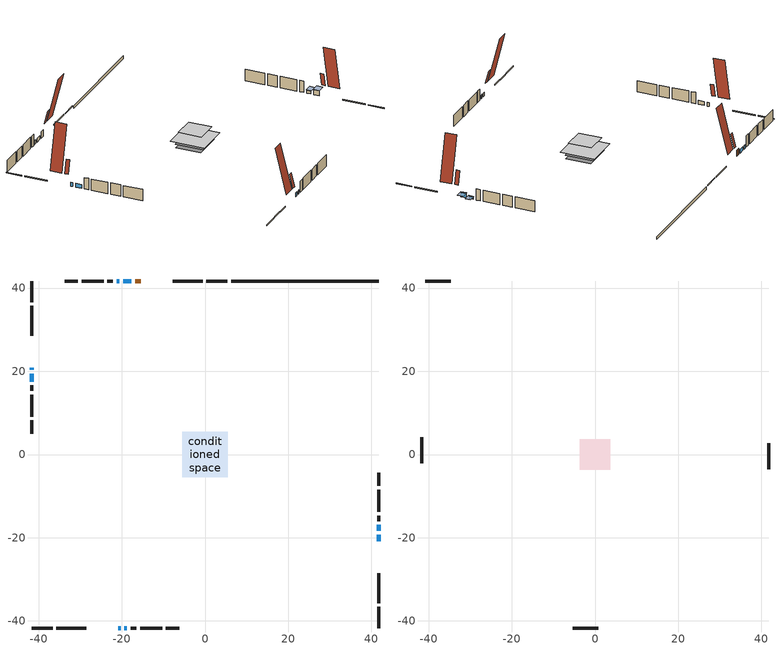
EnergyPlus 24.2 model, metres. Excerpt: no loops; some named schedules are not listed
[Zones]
conditioned space
 floor adiabatic (Floor2 construction): -4.4,-4.4 -4.4,4.4 4.4,4.4 4.4,-4.4 z0.91
 floor adiabatic (AdiabaticFloorConstruction): -5.51,-5.51 -5.51,5.51 5.51,5.51 5.51,-5.51 z2.13
 floor foundation (Slab1 construction): -4.88,-3.96 -4.88,3.96 4.88,3.96 4.88,-3.96 z0
 wall outside (RimJoist1 construction): 5.4,41.69 0.35,41.69 / -41.69,-41.69 -36.63,-41.69 / -41.69,41.69 -41.69,36.63 / 41.69,-41.69 41.69,-36.63 z0.91:1.21
 wall outside (RimJoist2 construction): -0.58,41.69 -7.81,41.69 / -35.71,-41.69 -28.48,-41.69 / -41.69,35.71 -41.69,28.48 / 41.69,-35.71 41.69,-28.48 z0.91:1.21
 wall outside (AdiabaticWallConstruction 1): -15.39,41.69 -16.77,41.69 z0.91:2.94
 wall outside (AdiabaticWallConstruction): -41.69,20.9 -41.69,20.37 / -20.9,-41.69 -20.28,-41.69 / -17.7,41.69 -19.62,41.69 / -19.36,-41.69 -18.75,-41.69 / -41.69,19.45 -41.69,17.52 / -20.55,41.69 -21.18,41.69 z0.91:2.13; 41.69,-20.9 41.69,-19.24 z0.91:2.43; 41.69,-18.32 41.69,-16.92 z0.91:1.75
 wall outside (Wall1 construction): -22.11,41.69 -23.43,41.69 / -17.82,-41.69 -16.5,-41.69 / -41.69,16.6 -41.69,15.27 / 41.69,-15.99 41.69,-14.67 z0.91:4.57
 wall outside (Wall2 construction): -24.36,41.69 -29.61,41.69 / -15.57,-41.69 -10.32,-41.69 / -41.69,14.35 -41.69,9.1 / 41.69,-13.74 41.69,-8.49 z0.91:4.57
 wall outside (Wall3 construction): -30.54,41.69 -33.69,41.69 / -9.39,-41.69 -6.24,-41.69 / -41.69,8.17 -41.69,5.02 / 41.69,-7.56 41.69,-4.41 z0.91:4.57
 wall foundation (FoundationWall1 construction): 41.69,41.69 6.33,41.69 z0:0.91
 window (WindowConstruction 7): -41.69,20.89 -41.69,20.37 z0.91:2.13
 window (WindowConstruction 6): -20.89,-41.69 -20.29,-41.69 z0.91:2.13
 window (WindowConstruction): 41.69,-20.89 41.69,-19.24 z0.91:2.43
 window (WindowConstruction 1): 41.69,-18.31 41.69,-16.92 z0.91:1.75
 window (WindowConstruction 2): -17.7,41.69 -19.62,41.69 z0.91:2.13
 window (WindowConstruction 3): -19.36,-41.69 -18.75,-41.69 z0.91:2.13
 window (WindowConstruction 4): -41.69,19.44 -41.69,17.52 z0.91:2.13
 window (WindowConstruction 5): -20.55,41.69 -21.18,41.69 z0.91:2.13
 door (Door): -15.39,41.69 -16.77,41.69 z0.91:2.94
 ceiling adiabatic (AdiabaticFloorConstruction): 5.51,-5.51 5.51,5.51 -5.51,5.51 -5.51,-5.51 z2.13
 roof outside (Roof2 construction): -14.46,41.69,4.57 -14.46,40.62,8.83 -13.36,40.62,8.83 -13.36,41.69,4.57; -21.82,-41.69,4.57 -21.82,-40.62,8.83 -22.92,-40.62,8.83 -22.92,-41.69,4.57; -41.69,21.82,4.57 -40.62,21.82,8.83 -40.62,22.92,8.83 -41.69,22.92,4.57; 41.69,-21.82,4.57 40.62,-21.82,8.83 40.62,-22.92,8.83 41.69,-22.92,4.57
attic - vented
 floor to conditioned space (Floor1 construction Reversed): -3.64,-3.64 -3.64,3.64 3.64,3.64 3.64,-3.64 z4.57
 wall outside (Wall4 construction): -34.62,41.69 -40.76,41.69 / -5.31,-41.69 0.83,-41.69 / -41.69,4.09 -41.69,-2.05 / 41.69,-3.48 41.69,2.66 z0.91:4.57
 roof outside (Roof1 construction): -12.44,41.69,4.57 -12.44,38.1,18.93 -8.73,38.1,18.93 -8.73,41.69,4.57; -23.85,-41.69,4.57 -23.85,-38.1,18.93 -27.55,-38.1,18.93 -27.55,-41.69,4.57; -41.69,23.85,4.57 -38.1,23.85,18.93 -38.1,27.55,18.93 -41.69,27.55,4.57; 41.69,-23.85,4.57 38.1,-23.85,18.93 38.1,-27.55,18.93 41.69,-27.55,4.57
shading: 41.69,-19.09 41.69,-21.04 44.13,-21.04 44.13,-19.09 z2.58; 41.69,-16.77 41.69,-18.46 44.13,-18.46 44.13,-16.77 z1.9
[Building]
Building 1: Terrain=Suburbs
[Site:Location]
Windsor AP_ON: Latitude {deg}=42.28; Longitude {deg}=-82.96; Time Zone {hr}=-5; Elevation {m}=190; Keep Site Location Information=Yes
[Site:GroundTemperature:Shallow]
6.34957, 4.46684, 4.31606, 5.20952, 8.79623, 12.3662, 15.4612, 17.4219, 17.5884, 15.9938, 12.9777, 9.51722
[Site:WaterMainsTemperature]
Calculation Method=Schedule; Temperature Schedule=mains temperature schedule
[Material] Roughness=Rough; Thermal Absorptance=0.9
Name | Thickness {m} | Conductivity {W/m-K} | Density {kg/m3} | Specific Heat {J/kg-K} | Solar Absorptance | Visible Absorptance
asphalt or fiberglass shingles | 0.00635 | 0.162714 | 1121.4 | 1465.45 | 0.4 | 0.4
ceiling loosefill ins | 0.0846667 | 0.0480833 | 16.02 | 1046.75 | 0.7 | 0.7
ceiling stud and cavity | 0.1397 | 0.0991714 | 65.682 | 1177.47 | 0.7 | 0.7
concrete 4.0 in. | 0.1016 | 1.803125 | 2242.8 | 837.4 | 0.7 | 0.7
concrete 8.0 in. | 0.2032 | 1.803125 | 2242.8 | 837.4 | 0.7 | 0.7
door material | 0.04445 | 0.053851 | 512.64 | 1214.23 | 0.7 | 0.7
exterior vertical ins | 0.00202101 | 0.029427 | 32.04 | 1214.23 | 0.7 | 0.7
floor covering | 0.0127 | 9.015625 | 54.468 | 1339.84 | 0.6 | 0.6
floor covering 1 | 0.0127 | 0.0433444 | 54.468 | 1339.84 | 0.6 | 0.6
floor rigid ins; wall rigid ins | 0.512978 | 0.029427 | 32.04 | 1214.23 | 0.7 | 0.7
floor stud and cavity | 0.0889 | 0.340671 | 50.32683 | 1063.81 | 0.7 | 0.7
floor stud and cavity 1 | 0.1397 | 1.75129 | 37.0049 | 1207.88 | 0.7 | 0.7
furniture material conditioned space 1 | 0.1524 | 0.115458 | 640.8 | 1214.23 | 0.6 | 0.6
gypsum board | 0.0127 | 0.160291 | 801 | 837.4 | 0.6 | 0.6
gypsum board 1 | 0.00254 | 0.160291 | 801 | 837.4 | 0.6 | 0.6
gypsum board 2 | 0.0127 | 0.160291 | 801 | 837.4 | 0.7 | 0.7
osb sheathing 0.75 in. | 0.01905 | 0.115458 | 512.64 | 1214.23 | 0.7 | 0.7
rim joist stud and cavity | 0.0508 | 0.177588 | 50.32683 | 1063.81 | 0.6 | 0.6
rim joist stud and cavity 1 | 0.0508 | 0.118991 | 50.32683 | 1063.81 | 0.6 | 0.6
roof stud and cavity | 0.2032 | 0.116682 | 78.34581 | 1123.46 | 0.7 | 0.7
wall stud and cavity | 0.0889 | 0.293163 | 50.32683 | 1063.81 | 0.7 | 0.7
wall stud and cavity 1 | 0.0889 | 0.202585 | 50.32683 | 1063.81 | 0.7 | 0.7
wall stud and cavity 2 | 0.0889 | 0.200972 | 50.32683 | 1063.81 | 0.7 | 0.7
wall stud and cavity 3 | 0.0889 | 6.1454 | 50.32683 | 1063.81 | 0.6 | 0.6
wall stud and cavity 4 | 0.0889 | 0.380278 | 52.3479 | 1209.89 | 0.7 | 0.7
wall stud and cavity 5 | 0.0889 | 0.391764 | 83.0341 | 1211.67 | 0.7 | 0.7
wood siding | 0.00254 | 0.102417 | 544.68 | 1172.36 | 0.25 | 0.25
wood siding 1; wood siding 2; wood siding 3 | 0.0254 | 0.102417 | 544.68 | 1172.36 | 0.7 | 0.7
[WindowMaterial:SimpleGlazingSystem]
Name | U-Factor {W/m2-K} | Solar Heat Gain Coefficient
WindowMaterial | 2.84808 | 0.57
WindowMaterial 1 | 2.90203 | 0.51
WindowMaterial 2 | 2.94177 | 0.46
WindowMaterial 3 | 2.94291 | 0.47
WindowMaterial 4 | 2.39839 | 0.57
[Construction]
AdiabaticFloorConstruction: floor stud and cavity 1, floor rigid ins, osb sheathing 0.75 in., floor covering 1
AdiabaticWallConstruction: wood siding 2, wall rigid ins, wall stud and cavity 4, gypsum board
AdiabaticWallConstruction 1: wood siding 3, wall rigid ins, wall stud and cavity 4, gypsum board
Door: door material
Floor1 construction Reversed: gypsum board, ceiling stud and cavity, ceiling loosefill ins
Floor2 construction: floor stud and cavity, floor covering
FoundationWall1 construction: concrete 8.0 in., gypsum board 2
furniture construction conditioned space 1: furniture material conditioned space 1
PartitionWallConstruction: gypsum board, wall stud and cavity 5, gypsum board
RimJoist1 construction: wood siding 1, rim joist stud and cavity
RimJoist2 construction: wood siding 1, rim joist stud and cavity 1
Roof1 construction: asphalt or fiberglass shingles
Roof2 construction: asphalt or fiberglass shingles, osb sheathing 0.75 in., roof stud and cavity, gypsum board
Slab1 construction: concrete 4.0 in.
Wall1 construction: wood siding, wall stud and cavity, gypsum board 1
Wall2 construction: wood siding, wall stud and cavity 1, gypsum board 1
Wall3 construction: wood siding, wall stud and cavity 2, gypsum board 1
Wall4 construction: wood siding, wall stud and cavity 3
WindowConstruction: WindowMaterial
WindowConstruction 1; WindowConstruction 2; WindowConstruction 4: WindowMaterial 1
WindowConstruction 3; WindowConstruction 6: WindowMaterial 2
WindowConstruction 5: WindowMaterial 3
WindowConstruction 7: WindowMaterial 4
[Zone] Multiplier=1; Part of Total Floor Area=Yes
Name | Volume {m3}
attic - vented | 62.6349
conditioned space | 364.1
[Space]
Name | Zone | Volume {m3}
attic - vented 1 | attic - vented | 62.6349
conditioned space 1 | conditioned space | 364.1
[ZoneInfiltration:EffectiveLeakageArea]
infil attic - vented 1: Zone or Space=attic - vented 1; Schedule=Always On Discrete; Effective Air Leakage Area {cm2}=2361.78; Stack Coefficient=0.00125292; Wind Coefficient=2.39156e-05
[ZoneMixing]
whole house fan mix: Zone or Space=attic - vented; Schedule=Always On Continuous; Design Flow Rate Calculation Method=Flow/Zone; Design Flow Rate {m3/s}=0; Source Zone or Space=conditioned space
[SurfaceProperty:ExposedFoundationPerimeter]
Slab1: Exposed Perimeter Calculation Method=TotalExposedPerimeter; Total Exposed Perimeter {m}=35.358
[InternalMass] Zone or ZoneList=conditioned space; Space or SpaceList=conditioned space 1
Name | Construction | Surface Area {m2}
furniture mass conditioned space 1 | furniture construction conditioned space 1 | 110.4
partition wall mass | PartitionWallConstruction | 198.7
[Lights]
interior lighting: Zone or ZoneList or Space or SpaceList=conditioned space 1; Schedule=interior lighting schedule; Design Level Calculation Method=LightingLevel; Lighting Level {W}=343.2; Return Air Fraction=0; Fraction Radiant=0.6; Fraction Visible=0.2; Fraction Replaceable=1
[People]
occupants: Zone or ZoneList or Space or SpaceList=conditioned space 1; Number of People Schedule=occupants schedule; Number of People Calculation Method=People; Number of People=3; Fraction Radiant=0.314171; Sensible Heat Fraction=0.56303; Activity Level Schedule=occupants activity schedule; Carbon Dioxide Generation Rate {m3/s-W}=0; Enable ASHRAE 55 Comfort Warnings=No; Mean Radiant Temperature Calculation Type=EnclosureAveraged
[ElectricEquipment] Zone or ZoneList or Space or SpaceList=conditioned space 1; Design Level Calculation Method=EquipmentLevel
Name | Schedule | Design Level {W} | Fraction Latent | Fraction Radiant | Fraction Lost
clothes dryer | clothes dryer schedule | 140.772 | 0.015 | 0.081 | 0.85
clothes washer | clothes washer schedule | 32.1985 | 0.03 | 0.162 | 0.7
cooking range | cooking range schedule | 215.147 | 0.08 | 0.432 | 0.2
dishwasher | dishwasher schedule | 66.8632 | 0.3 | 0.18 | 0.4
fridge | fridge schedule | 72.9452 | 0 | 0.6 | 0
mech vent bath fan 0 | mech vent bath fan 0 schedule | 50.2 | 0 | 0 | 1
mech vent bath fan 1 | mech vent bath fan 1 schedule | 50.2 | 0 | 0 | 1
mech vent house fan | mech vent house fan schedule | 0 | 0 | 0 | 1
mech vent house fan cfis | mech vent house fan cfis schedule | 0 | 0 | 0 | 0
mech vent range fan 0 | mech vent range fan 0 schedule | 57 | 0 | 0 | 1
misc plug loads | misc plug loads schedule | 494.7 | 0.045 | 0.513 | 0.1
whole house fan | Always On Discrete | 0 | 0 | 0 | 1
[OtherEquipment] Zone or ZoneList or Space or SpaceList=conditioned space 1; Design Level Calculation Method=EquipmentLevel
Name | Fuel Type | Schedule | Design Level {W} | Fraction Latent | Fraction Radiant | Fraction Lost
clothes dryer 1 | Electricity | clothes dryer schedule | 0 | 0.015 | 0.081 | 0.85
cooking range 1 | Electricity | cooking range schedule | 0 | 0.08 | 0.432 | 0.2
general water use latent | None | general water use schedule | 62.594 | 1 | 0 | 0
general water use sensible | None | general water use schedule | -61.6891 | 0 | 0.6 | 0
mech vent house fan latent load | None | Always On Discrete | 0 | 1 | 0 | 0
mech vent house fan sensible load | None | Always On Discrete | 0 | 0 | 0 | 0
water heater energy adjustment1 | NaturalGas | Always On Discrete | 0.01 | 0 | 0 | 1
[ZoneInfiltration:DesignFlowRate] Zone or ZoneList or Space or SpaceList=conditioned space 1; Schedule=Always On Discrete; Design Flow Rate Calculation Method=Flow/Zone; Design Flow Rate {m3/s}=0
infil flow; natural vent flow; whole house fan flow
[AvailabilityManager:Scheduled]
central ac and furnace airloop Availability Manager: Schedule=Always On Discrete
[Foundation:Kiva]
Foundation Kiva 1: Initial Indoor Air Temperature {C}=18; Wall Height Above Grade {m}=0.910011; Wall Depth Below Slab {m}=0.2032; Custom Block Material Name 1=exterior vertical ins; Custom Block Depth 1 {m}=0.910011; Custom Block X Position 1 {m}=0.2159; Custom Block Z Position 1 {m}=0
[Foundation:Kiva:Settings]
Soil Conductivity {W/m-K}=0.849921; Soil Density {kg/m3}=1842.3; Soil Specific Heat {J/kg-K}=418.7; Ground Solar Absorptivity=0.9; Ground Thermal Absorptivity=0.9; Ground Surface Roughness {m}=0.03; Far-Field Width {m}=40; Deep-Ground Boundary Condition=ZeroFlux; Deep-Ground Depth {m}=40; Minimum Cell Dimension {m}=0.2; Maximum Cell Growth Coefficient=3; Simulation Timestep=Timestep
[Exterior:Lights]
exterior lighting: Schedule=exterior lighting schedule; Design Level {W}=75.6
[EnergyManagementSystem:GlobalVariable]
central_ac_and_furnace_airloop_Fan_RTF
infil_program_Qfan
infil_program_Qinf
natural_vent_program_Qnv
natural_vent_program_Qwhf
[EnergyManagementSystem:Sensor]
Name | Output:Variable or Output:Meter Index Key | Output:Variable or Output:Meter
airflow_gain | infil flow | Infiltration Sensible Heat Gain Energy
airflow_gain_1 | natural vent flow | Infiltration Sensible Heat Gain Energy
airflow_gain_2 | whole house fan flow | Infiltration Sensible Heat Gain Energy
airflow_loss | infil flow | Infiltration Sensible Heat Loss Energy
airflow_loss_1 | natural vent flow | Infiltration Sensible Heat Loss Energy
airflow_loss_2 | whole house fan flow | Infiltration Sensible Heat Loss Energy
clg_load_cond |  | Cooling:EnergyTransfer:Zone:CONDITIONED SPACE
clg_sp_s; clg_sp_s_1 | cooling setpoint | Schedule Value
clothes_dryer_exhaust_0_sch_s | clothes dryer exhaust 0 schedule | Schedule Value
cool_season | cooling season schedule | Schedule Value
htg_load_cond |  | Heating:EnergyTransfer:Zone:CONDITIONED SPACE
htg_sp_s; htg_sp_s_1 | heating setpoint | Schedule Value
ig_ee_conv | clothes dryer | Electric Equipment Convective Heating Energy
ig_ee_conv_2 | cooking range | Electric Equipment Convective Heating Energy
ig_ee_conv_4 | fridge | Electric Equipment Convective Heating Energy
ig_ee_conv_5 | misc plug loads | Electric Equipment Convective Heating Energy
ig_ee_conv_6 | whole house fan | Electric Equipment Convective Heating Energy
ig_ee_rad | clothes dryer | Electric Equipment Radiant Heating Energy
ig_ee_rad_2 | cooking range | Electric Equipment Radiant Heating Energy
ig_ee_rad_4 | fridge | Electric Equipment Radiant Heating Energy
ig_ee_rad_5 | misc plug loads | Electric Equipment Radiant Heating Energy
ig_ee_rad_6 | whole house fan | Electric Equipment Radiant Heating Energy
ig_lgt_conv | interior lighting | Lights Convective Heating Energy
ig_lgt_rad | interior lighting | Lights Radiant Heating Energy
ig_lgt_vis | interior lighting | Lights Visible Radiation Heating Energy
ig_oe_conv | clothes dryer 1 | Other Equipment Convective Heating Energy
ig_oe_conv_1 | cooking range 1 | Other Equipment Convective Heating Energy
ig_oe_conv_2 | general water use latent | Other Equipment Convective Heating Energy
ig_oe_conv_3 | general water use sensible | Other Equipment Convective Heating Energy
ig_oe_conv_4 | water heater energy adjustment1 | Other Equipment Convective Heating Energy
ig_oe_rad | clothes dryer 1 | Other Equipment Radiant Heating Energy
ig_oe_rad_1 | cooking range 1 | Other Equipment Radiant Heating Energy
ig_oe_rad_2 | general water use latent | Other Equipment Radiant Heating Energy
ig_oe_rad_3 | general water use sensible | Other Equipment Radiant Heating Energy
ig_oe_rad_4 | water heater energy adjustment1 | Other Equipment Radiant Heating Energy
ig_ppl_conv | occupants | People Convective Heating Energy
ig_ppl_rad | occupants | People Radiant Heating Energy
im_conv | furniture mass conditioned space 1 | Surface Inside Face Convection Heat Gain Energy
im_conv_1 | partition wall mass | Surface Inside Face Convection Heat Gain Energy
im_ig | furniture mass conditioned space 1 | Surface Inside Face Internal Gains Radiation Heat Gain Energy
im_ig_1 | partition wall mass | Surface Inside Face Internal Gains Radiation Heat Gain Energy
im_lgt | furniture mass conditioned space 1 | Surface Inside Face Lights Radiation Heat Gain Energy
im_lgt_1 | partition wall mass | Surface Inside Face Lights Radiation Heat Gain Energy
im_sol | furniture mass conditioned space 1 | Surface Inside Face Solar Radiation Heat Gain Energy
im_sol_1 | partition wall mass | Surface Inside Face Solar Radiation Heat Gain Energy
im_surf | furniture mass conditioned space 1 | Surface Inside Face Net Surface Thermal Radiation Heat Gain Energy
im_surf_1 | partition wall mass | Surface Inside Face Net Surface Thermal Radiation Heat Gain Energy
mech_vent_bath_fan_0_sch_s | mech vent bath fan 0 schedule | Schedule Value
mech_vent_bath_fan_1_sch_s | mech vent bath fan 1 schedule | Schedule Value
mech_vent_range_fan_0_sch_s | mech vent range fan 0 schedule | Schedule Value
mv_conv | mech vent bath fan 0 | Electric Equipment Convective Heating Energy
mv_conv_1 | mech vent bath fan 1 | Electric Equipment Convective Heating Energy
mv_conv_2 | mech vent house fan | Electric Equipment Convective Heating Energy
mv_conv_3 | mech vent house fan cfis | Electric Equipment Convective Heating Energy
mv_conv_4 | mech vent range fan 0 | Electric Equipment Convective Heating Energy
mv_conv_5 | mech vent house fan latent load | Other Equipment Convective Heating Energy
mv_conv_6 | mech vent house fan sensible load | Other Equipment Convective Heating Energy
mv_rad | mech vent bath fan 0 | Electric Equipment Radiant Heating Energy
mv_rad_1 | mech vent bath fan 1 | Electric Equipment Radiant Heating Energy
mv_rad_2 | mech vent house fan | Electric Equipment Radiant Heating Energy
mv_rad_3 | mech vent house fan cfis | Electric Equipment Radiant Heating Energy
mv_rad_4 | mech vent range fan 0 | Electric Equipment Radiant Heating Energy
mv_rad_5 | mech vent house fan latent load | Other Equipment Radiant Heating Energy
mv_rad_6 | mech vent house fan sensible load | Other Equipment Radiant Heating Energy
natural_vent_s | natural vent schedule | Schedule Value
out_pb_s |  | Site Outdoor Air Barometric Pressure
out_wt_s |  | Site Outdoor Air Humidity Ratio
site_vw_s |  | Site Wind Speed
ss_back_out | Window1 | Surface Window Shortwave from Zone Back Out Window Heat Transfer Rate
ss_back_out_1 | Window10 | Surface Window Shortwave from Zone Back Out Window Heat Transfer Rate
ss_back_out_2 | Window2 | Surface Window Shortwave from Zone Back Out Window Heat Transfer Rate
ss_back_out_3 | Window3 | Surface Window Shortwave from Zone Back Out Window Heat Transfer Rate
ss_back_out_4 | Window4 | Surface Window Shortwave from Zone Back Out Window Heat Transfer Rate
ss_back_out_5 | Window6 | Surface Window Shortwave from Zone Back Out Window Heat Transfer Rate
ss_back_out_6 | Window7 | Surface Window Shortwave from Zone Back Out Window Heat Transfer Rate
ss_back_out_7 | Window9 | Surface Window Shortwave from Zone Back Out Window Heat Transfer Rate
ss_conv | Door1 | Surface Inside Face Convection Heat Gain Energy
ss_conv_1 | Window1 | Surface Inside Face Convection Heat Gain Energy
ss_conv_2 | Window10 | Surface Inside Face Convection Heat Gain Energy
ss_conv_3 | Window2 | Surface Inside Face Convection Heat Gain Energy
ss_conv_4 | Window3 | Surface Inside Face Convection Heat Gain Energy
ss_conv_5 | Window4 | Surface Inside Face Convection Heat Gain Energy
ss_conv_6 | Window6 | Surface Inside Face Convection Heat Gain Energy
ss_conv_7 | Window7 | Surface Inside Face Convection Heat Gain Energy
ss_conv_8 | Window9 | Surface Inside Face Convection Heat Gain Energy
ss_ig | Door1 | Surface Inside Face Internal Gains Radiation Heat Gain Energy
ss_ig_1 | Window1 | Surface Inside Face Internal Gains Radiation Heat Gain Energy
ss_ig_2 | Window10 | Surface Inside Face Internal Gains Radiation Heat Gain Energy
ss_ig_3 | Window2 | Surface Inside Face Internal Gains Radiation Heat Gain Energy
ss_ig_4 | Window3 | Surface Inside Face Internal Gains Radiation Heat Gain Energy
ss_ig_5 | Window4 | Surface Inside Face Internal Gains Radiation Heat Gain Energy
ss_ig_6 | Window6 | Surface Inside Face Internal Gains Radiation Heat Gain Energy
ss_ig_7 | Window7 | Surface Inside Face Internal Gains Radiation Heat Gain Energy
ss_ig_8 | Window9 | Surface Inside Face Internal Gains Radiation Heat Gain Energy
ss_lgt | Door1 | Surface Inside Face Lights Radiation Heat Gain Energy
ss_sol | Door1 | Surface Inside Face Solar Radiation Heat Gain Energy
ss_surf | Door1 | Surface Inside Face Net Surface Thermal Radiation Heat Gain Energy
ss_surf_1 | Window1 | Surface Inside Face Net Surface Thermal Radiation Heat Gain Energy
ss_surf_2 | Window10 | Surface Inside Face Net Surface Thermal Radiation Heat Gain Energy
ss_surf_3 | Window2 | Surface Inside Face Net Surface Thermal Radiation Heat Gain Energy
ss_surf_4 | Window3 | Surface Inside Face Net Surface Thermal Radiation Heat Gain Energy
ss_surf_5 | Window4 | Surface Inside Face Net Surface Thermal Radiation Heat Gain Energy
ss_surf_6 | Window6 | Surface Inside Face Net Surface Thermal Radiation Heat Gain Energy
ss_surf_7 | Window7 | Surface Inside Face Net Surface Thermal Radiation Heat Gain Energy
ss_surf_8 | Window9 | Surface Inside Face Net Surface Thermal Radiation Heat Gain Energy
ss_trans_in | Window1 | Surface Window Transmitted Solar Radiation Rate
ss_trans_in_1 | Window10 | Surface Window Transmitted Solar Radiation Rate
ss_trans_in_2 | Window2 | Surface Window Transmitted Solar Radiation Rate
ss_trans_in_3 | Window3 | Surface Window Transmitted Solar Radiation Rate
ss_trans_in_4 | Window4 | Surface Window Transmitted Solar Radiation Rate
ss_trans_in_5 | Window6 | Surface Window Transmitted Solar Radiation Rate
ss_trans_in_6 | Window7 | Surface Window Transmitted Solar Radiation Rate
ss_trans_in_7 | Window9 | Surface Window Transmitted Solar Radiation Rate
ss_trans_out | Window1 | Surface Inside Face Initial Transmitted Diffuse Transmitted Out Window Solar Radiation Rate
ss_trans_out_1 | Window10 | Surface Inside Face Initial Transmitted Diffuse Transmitted Out Window Solar Radiation Rate
ss_trans_out_2 | Window2 | Surface Inside Face Initial Transmitted Diffuse Transmitted Out Window Solar Radiation Rate
ss_trans_out_3 | Window3 | Surface Inside Face Initial Transmitted Diffuse Transmitted Out Window Solar Radiation Rate
ss_trans_out_4 | Window4 | Surface Inside Face Initial Transmitted Diffuse Transmitted Out Window Solar Radiation Rate
ss_trans_out_5 | Window6 | Surface Inside Face Initial Transmitted Diffuse Transmitted Out Window Solar Radiation Rate
ss_trans_out_6 | Window7 | Surface Inside Face Initial Transmitted Diffuse Transmitted Out Window Solar Radiation Rate
ss_trans_out_7 | Window9 | Surface Inside Face Initial Transmitted Diffuse Transmitted Out Window Solar Radiation Rate
s_conv | Floor1 | Surface Inside Face Convection Heat Gain Energy
s_conv_1 | Floor2 | Surface Inside Face Convection Heat Gain Energy
s_conv_10 | RimJoist2:180 | Surface Inside Face Convection Heat Gain Energy
s_conv_11 | RimJoist2:270 | Surface Inside Face Convection Heat Gain Energy
s_conv_12 | RimJoist2:90 | Surface Inside Face Convection Heat Gain Energy
s_conv_13 | Roof2:0 | Surface Inside Face Convection Heat Gain Energy
s_conv_14 | Roof2:180 | Surface Inside Face Convection Heat Gain Energy
s_conv_15 | Roof2:270 | Surface Inside Face Convection Heat Gain Energy
s_conv_16 | Roof2:90 | Surface Inside Face Convection Heat Gain Energy
s_conv_17 | Slab1 | Surface Inside Face Convection Heat Gain Energy
s_conv_18 | Wall1:0 | Surface Inside Face Convection Heat Gain Energy
s_conv_19 | Wall1:180 | Surface Inside Face Convection Heat Gain Energy
s_conv_2 | FoundationWall1 | Surface Inside Face Convection Heat Gain Energy
s_conv_20 | Wall1:270 | Surface Inside Face Convection Heat Gain Energy
s_conv_21 | Wall1:90 | Surface Inside Face Convection Heat Gain Energy
s_conv_22 | Wall2:0 | Surface Inside Face Convection Heat Gain Energy
s_conv_23 | Wall2:180 | Surface Inside Face Convection Heat Gain Energy
s_conv_24 | Wall2:270 | Surface Inside Face Convection Heat Gain Energy
s_conv_25 | Wall2:90 | Surface Inside Face Convection Heat Gain Energy
s_conv_26 | Wall3:0 | Surface Inside Face Convection Heat Gain Energy
s_conv_27 | Wall3:180 | Surface Inside Face Convection Heat Gain Energy
s_conv_28 | Wall3:270 | Surface Inside Face Convection Heat Gain Energy
s_conv_29 | Wall3:90 | Surface Inside Face Convection Heat Gain Energy
s_conv_3 | inferred conditioned ceiling | Surface Inside Face Convection Heat Gain Energy
s_conv_4 | inferred conditioned floor | Surface Inside Face Convection Heat Gain Energy
s_conv_5 | RimJoist1:0 | Surface Inside Face Convection Heat Gain Energy
s_conv_6 | RimJoist1:180 | Surface Inside Face Convection Heat Gain Energy
s_conv_7 | RimJoist1:270 | Surface Inside Face Convection Heat Gain Energy
s_conv_8 | RimJoist1:90 | Surface Inside Face Convection Heat Gain Energy
s_conv_9 | RimJoist2:0 | Surface Inside Face Convection Heat Gain Energy
s_ig | Floor1 | Surface Inside Face Internal Gains Radiation Heat Gain Energy
s_ig_1 | Floor2 | Surface Inside Face Internal Gains Radiation Heat Gain Energy
s_ig_10 | RimJoist2:180 | Surface Inside Face Internal Gains Radiation Heat Gain Energy
s_ig_11 | RimJoist2:270 | Surface Inside Face Internal Gains Radiation Heat Gain Energy
